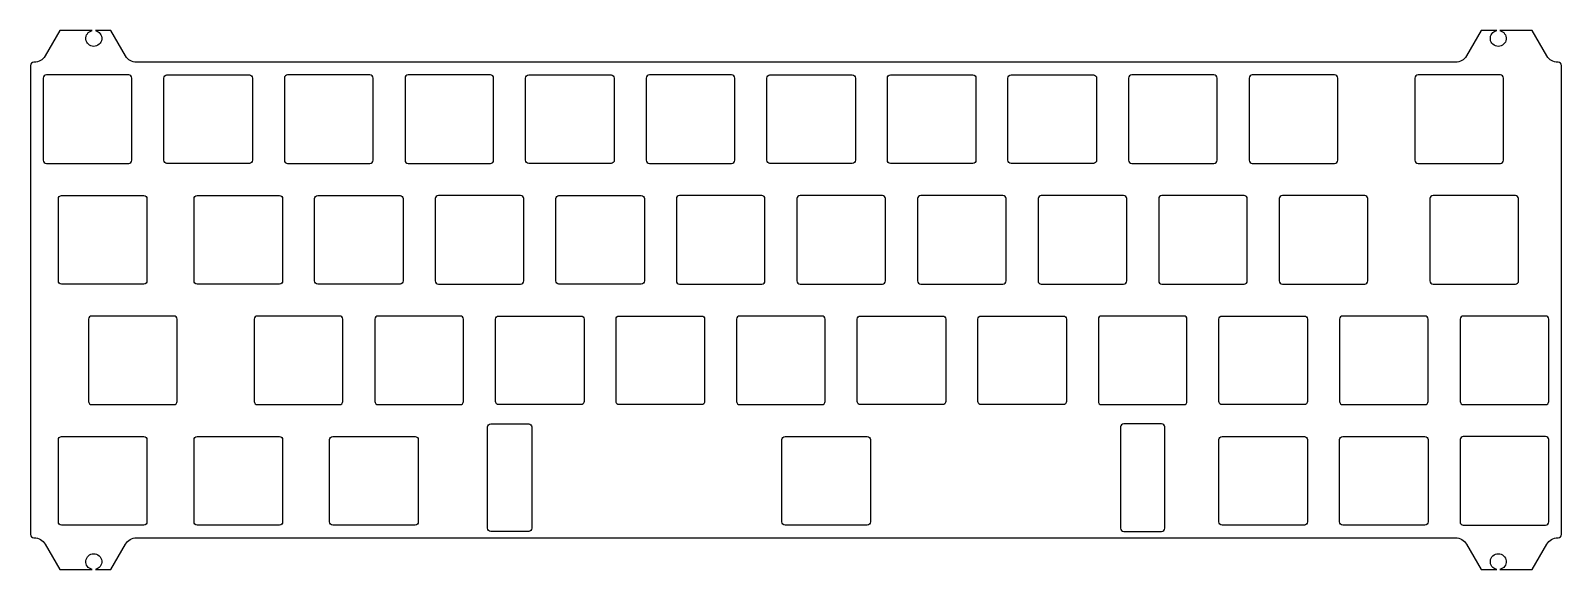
# Model space of a CAD drawing. Header units: millimetres. Extents: x 1 to 242, y -81 to 4.
import ezdxf

# ---------------------------------------------------------------- set-up
doc = ezdxf.new("R2010")
doc.units = ezdxf.units.MM
doc.layers.get('0').update_dxf_attribs({"linetype": 'CONTINUOUS'})

msp = doc.modelspace()

# ---------------------------------------------------------------- linework, layer by layer
for points in [[(232.64, 4.47, -9.949874), (232.14, 4.47), (229.68, 4.47), (227.37, 0.47, -0.267949), (225.64, -0.53), (17.25, -0.53, -0.267949), (15.51, 0.47), (13.2, 4.47), (10.75, 4.47, -9.949874), (10.25, 4.47), (5.13, 4.47), (2.82, 0.47, -0.267949), (1.09, -0.53), (1.02, -0.53, 0.414214), (0.52, -1.03), (0.52, -75.17, 0.414214), (1.02, -75.68), (1.09, -75.68, -0.267949), (2.82, -76.68), (5.13, -80.68), (10.25, -80.68, -9.949874), (10.75, -80.68), (13.2, -80.68), (15.51, -76.68, -0.267949), (17.25, -75.68), (225.64, -75.68, -0.267949), (227.37, -76.68), (229.68, -80.68), (232.14, -80.68, -9.949874), (232.64, -80.68), (237.75, -80.68), (240.06, -76.68, -0.267949), (241.8, -75.68), (241.86, -75.68, 0.414214), (242.36, -75.17), (242.36, -1.03, 0.414214), (241.86, -0.53), (241.8, -0.53, -0.267949), (240.06, 0.47), (237.75, 4.47)], [(3.02, -16.53), (16.02, -16.53, 0.414214), (16.52, -16.02), (16.52, -3.03, 0.414214), (16.02, -2.53), (3.02, -2.53, 0.414214), (2.52, -3.03), (2.52, -16.02, 0.414214)], [(35.08, -2.53, -0.414214), (35.58, -3.03), (35.58, -16.02, -0.414214), (35.08, -16.53), (22.07, -16.53, -0.414214), (21.58, -16.02), (21.58, -3.03, -0.414214), (22.07, -2.53)], [(40.62, -3.03), (40.62, -16.02, 0.414214), (41.12, -16.53), (54.13, -16.53, 0.414214), (54.62, -16.02), (54.62, -3.03, 0.414214), (54.13, -2.53), (41.12, -2.53, 0.414214)], [(73.67, -16.02), (73.67, -3.03, 0.414214), (73.17, -2.53), (60.17, -2.53, 0.414214), (59.68, -3.03), (59.68, -16.02, 0.414214), (60.17, -16.53), (73.17, -16.53, 0.414214)], [(92.73, -16.02, -0.414214), (92.22, -16.53), (79.22, -16.53, -0.414214), (78.72, -16.02), (78.72, -3.03, -0.414214), (79.22, -2.53), (92.22, -2.53, -0.414214), (92.73, -3.03)], [(97.78, -3.03), (97.78, -16.02, 0.414214), (98.28, -16.53), (111.28, -16.53, 0.414214), (111.78, -16.02), (111.78, -3.03, 0.414214), (111.28, -2.53), (98.28, -2.53, 0.414214)], [(130.32, -2.53, -0.414214), (130.82, -3.03), (130.82, -16.02, -0.414214), (130.32, -16.53), (117.33, -16.53, -0.414214), (116.83, -16.02), (116.83, -3.03, -0.414214), (117.33, -2.53)], [(149.38, -2.53, -0.414214), (149.88, -3.03), (149.88, -16.02, -0.414214), (149.38, -16.53), (136.38, -16.53, -0.414214), (135.88, -16.02), (135.88, -3.03, -0.414214), (136.38, -2.53)], [(154.93, -3.03, -0.414214), (155.43, -2.53), (168.43, -2.53, -0.414214), (168.93, -3.03), (168.93, -16.02, -0.414214), (168.43, -16.53), (155.43, -16.53, -0.414214), (154.93, -16.02)], [(187.47, -2.53), (174.48, -2.53, 0.414214), (173.98, -3.03), (173.98, -16.02, 0.414214), (174.48, -16.53), (187.47, -16.53, 0.414214), (187.97, -16.02), (187.97, -3.03, 0.414214)], [(193.53, -16.53), (206.53, -16.53, 0.414214), (207.02, -16.02), (207.02, -3.03, 0.414214), (206.53, -2.53), (193.53, -2.53, 0.414214), (193.03, -3.03), (193.03, -16.02, 0.414214)], [(219.22, -3.03), (219.22, -16.02, 0.414214), (219.72, -16.53), (232.72, -16.53, 0.414214), (233.22, -16.02), (233.22, -3.03, 0.414214), (232.72, -2.53), (219.72, -2.53, 0.414214)], [(5.41, -35.58, -0.414214), (4.91, -35.08), (4.91, -22.07, -0.414214), (5.41, -21.58), (18.41, -21.58, -0.414214), (18.91, -22.07), (18.91, -35.08, -0.414214), (18.41, -35.58)], [(26.34, -22.07, -0.414214), (26.84, -21.58), (39.84, -21.58, -0.414214), (40.34, -22.07), (40.34, -35.08, -0.414214), (39.84, -35.58), (26.84, -35.58, -0.414214), (26.34, -35.08)], [(59.39, -35.08, -0.414214), (58.89, -35.58), (45.89, -35.58, -0.414214), (45.39, -35.08), (45.39, -22.07, -0.414214), (45.89, -21.58), (58.89, -21.58, -0.414214), (59.39, -22.07)], [(77.94, -21.58), (64.94, -21.58, 0.414214), (64.44, -22.07), (64.44, -35.08, 0.414214), (64.94, -35.58), (77.94, -35.58, 0.414214), (78.44, -35.08), (78.44, -22.07, 0.414214)], [(96.99, -21.58, -0.414214), (97.49, -22.07), (97.49, -35.08, -0.414214), (96.99, -35.58), (83.99, -35.58, -0.414214), (83.49, -35.08), (83.49, -22.07, -0.414214), (83.99, -21.58)], [(116.04, -21.58), (103.04, -21.58, 0.414214), (102.54, -22.07), (102.54, -35.08, 0.414214), (103.04, -35.58), (116.04, -35.58, 0.414214), (116.54, -35.08), (116.54, -22.07, 0.414214)], [(135.09, -21.58), (122.09, -21.58, 0.414214), (121.59, -22.07), (121.59, -35.08, 0.414214), (122.09, -35.58), (135.09, -35.58, 0.414214), (135.59, -35.08), (135.59, -22.07, 0.414214)], [(154.14, -21.58), (141.14, -21.58, 0.414214), (140.64, -22.07), (140.64, -35.08, 0.414214), (141.14, -35.58), (154.14, -35.58, 0.414214), (154.64, -35.08), (154.64, -22.07, 0.414214)], [(173.19, -21.58), (160.19, -21.58, 0.414214), (159.69, -22.07), (159.69, -35.08, 0.414214), (160.19, -35.58), (173.19, -35.58, 0.414214), (173.69, -35.08), (173.69, -22.07, 0.414214)], [(179.24, -35.58), (192.24, -35.58, 0.414214), (192.74, -35.08), (192.74, -22.07, 0.414214), (192.24, -21.58), (179.24, -21.58, 0.414214), (178.74, -22.07), (178.74, -35.08, 0.414214)], [(211.79, -35.08), (211.79, -22.07, 0.414214), (211.29, -21.58), (198.29, -21.58, 0.414214), (197.79, -22.07), (197.79, -35.08, 0.414214), (198.29, -35.58), (211.29, -35.58, 0.414214)], [(235.1, -21.58), (222.1, -21.58, 0.414214), (221.6, -22.07), (221.6, -35.08, 0.414214), (222.1, -35.58), (235.1, -35.58, 0.414214), (235.6, -35.08), (235.6, -22.07, 0.414214)], [(9.67, -41.12), (9.67, -54.13, 0.414214), (10.17, -54.63), (23.17, -54.63, 0.414214), (23.67, -54.13), (23.67, -41.12, 0.414214), (23.17, -40.63), (10.17, -40.63, 0.414214)], [(49.36, -40.63), (36.36, -40.63, 0.414214), (35.86, -41.12), (35.86, -54.13, 0.414214), (36.36, -54.63), (49.36, -54.63, 0.414214), (49.86, -54.13), (49.86, -41.12, 0.414214)], [(68.41, -40.63), (55.41, -40.63, 0.414214), (54.91, -41.12), (54.91, -54.13, 0.414214), (55.41, -54.63), (68.41, -54.63, 0.414214), (68.91, -54.13), (68.91, -41.12, 0.414214)], [(87.46, -40.63, -0.414214), (87.96, -41.12), (87.96, -54.13, -0.414214), (87.46, -54.63), (74.46, -54.63, -0.414214), (73.96, -54.13), (73.96, -41.12, -0.414214), (74.46, -40.63)], [(93.01, -41.12, -0.414214), (93.51, -40.63), (106.51, -40.63, -0.414214), (107.01, -41.12), (107.01, -54.13, -0.414214), (106.51, -54.63), (93.51, -54.63, -0.414214), (93.01, -54.13)], [(125.56, -40.63), (112.56, -40.63, 0.414214), (112.06, -41.12), (112.06, -54.13, 0.414214), (112.56, -54.63), (125.56, -54.63, 0.414214), (126.06, -54.13), (126.06, -41.12, 0.414214)], [(131.11, -41.12, -0.414214), (131.61, -40.63), (144.61, -40.63, -0.414214), (145.11, -41.12), (145.11, -54.13, -0.414214), (144.61, -54.63), (131.61, -54.63, -0.414214), (131.11, -54.13)], [(164.16, -54.13, -0.414214), (163.66, -54.63), (150.66, -54.63, -0.414214), (150.16, -54.13), (150.16, -41.12, -0.414214), (150.66, -40.63), (163.66, -40.63, -0.414214), (164.16, -41.12)], [(182.71, -40.63), (169.71, -40.63, 0.414214), (169.21, -41.12), (169.21, -54.13, 0.414214), (169.71, -54.63), (182.71, -54.63, 0.414214), (183.21, -54.13), (183.21, -41.12, 0.414214)], [(188.26, -41.12, -0.414214), (188.76, -40.63), (201.76, -40.63, -0.414214), (202.26, -41.12), (202.26, -54.13, -0.414214), (201.76, -54.63), (188.76, -54.63, -0.414214), (188.26, -54.13)], [(207.31, -41.12), (207.31, -54.13, 0.414214), (207.81, -54.63), (220.81, -54.63, 0.414214), (221.31, -54.13), (221.31, -41.12, 0.414214), (220.81, -40.63), (207.81, -40.63, 0.414214)], [(240.36, -54.13), (240.36, -41.12, 0.414214), (239.86, -40.63), (226.86, -40.63, 0.414214), (226.36, -41.12), (226.36, -54.13, 0.414214), (226.86, -54.63), (239.86, -54.63, 0.414214)], [(79.71, -74.18, -0.414214), (79.21, -74.67), (73.21, -74.67, -0.414214), (72.71, -74.18), (72.71, -58.17, -0.414214), (73.21, -57.68), (79.21, -57.68, -0.414214), (79.71, -58.17)], [(173.21, -74.67), (179.21, -74.67, 0.414214), (179.71, -74.18), (179.71, -58.17, 0.414214), (179.21, -57.68), (173.21, -57.68, 0.414214), (172.71, -58.17), (172.71, -74.18, 0.414214)], [(18.41, -59.68, -0.414214), (18.91, -60.17), (18.91, -73.17, -0.414214), (18.41, -73.68), (5.41, -73.68, -0.414214), (4.91, -73.17), (4.91, -60.17, -0.414214), (5.41, -59.68)], [(26.34, -60.17, -0.414214), (26.84, -59.68), (39.84, -59.68, -0.414214), (40.34, -60.17), (40.34, -73.17, -0.414214), (39.84, -73.68), (26.84, -73.68, -0.414214), (26.34, -73.17)], [(61.77, -73.17, -0.414214), (61.27, -73.68), (48.27, -73.68, -0.414214), (47.77, -73.17), (47.77, -60.17, -0.414214), (48.27, -59.68), (61.27, -59.68, -0.414214), (61.77, -60.17)], [(119.71, -73.68, -0.414214), (119.21, -73.17), (119.21, -60.17, -0.414214), (119.71, -59.68), (132.71, -59.68, -0.414214), (133.21, -60.17), (133.21, -73.17, -0.414214), (132.71, -73.68)], [(202.26, -73.17, -0.414214), (201.76, -73.68), (188.76, -73.68, -0.414214), (188.26, -73.17), (188.26, -60.17, -0.414214), (188.76, -59.68), (201.76, -59.68, -0.414214), (202.26, -60.17)], [(220.81, -59.68, -0.414214), (221.31, -60.17), (221.31, -73.17, -0.414214), (220.81, -73.68), (207.81, -73.68, -0.414214), (207.31, -73.17), (207.31, -60.17, -0.414214), (207.81, -59.68)], [(226.36, -60.17), (226.36, -73.17, 0.414214), (226.86, -73.68), (239.86, -73.68, 0.414214), (240.36, -73.17), (240.36, -60.17, 0.414214), (239.86, -59.68), (226.86, -59.68, 0.414214)]]:
    msp.add_lwpolyline(points, format="xyb", close=True)

doc.saveas('drawing.dxf')
